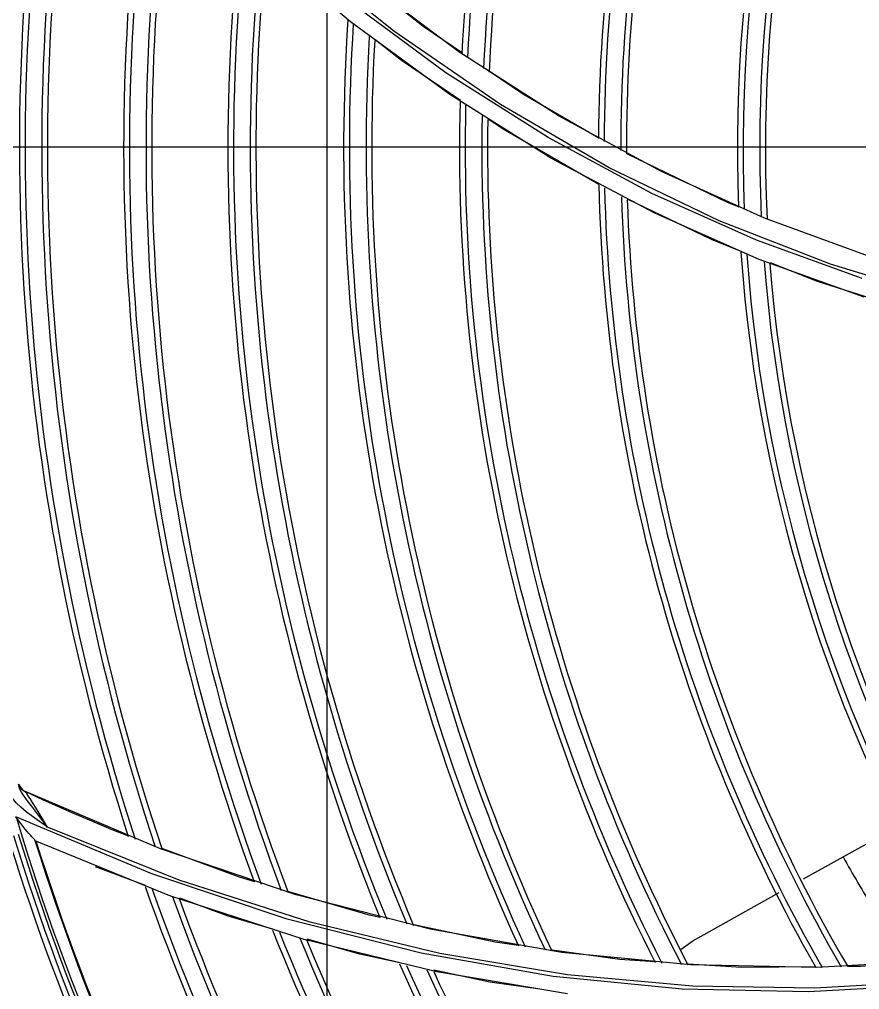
# Model space of a CAD drawing. Header units: metres. Extents: x -367 to 374, y -238 to 224.
# Drawn here: x 351.4604 to 351.5329, y 176.6418 to 176.7256 of the extents above; entities that cross this region are included whole.
import ezdxf
from ezdxf.enums import TextEntityAlignment as Align

# ---------------------------------------------------------------- set-up
doc = ezdxf.new("R2010")
doc.units = ezdxf.units.M
for name, color, linetype in [('ELE-ALIMENTADORES', 160, 'Continuous'), ('LA_BAU_BASES GERAIS_R00$0$ARQ-XREF-ATT', 8, 'Continuous'), ('LA_BAU_BASES GERAIS_R00$0$BASE', 253, 'Continuous'), ('LA_BAU_BASES GERAIS_R00$0$dutos', 31, 'Continuous')]:
    doc.layers.add(name, color=color, linetype=linetype)
doc.styles.add('LA_BAU_BASES GERAIS_R00$0$R60-125-RS', font='romans.shx', dxfattribs={"height": 0.19})
doc.styles.add('LA_BAU_BASES GERAIS_R00$0$R80-100-RS', font='romans.shx', dxfattribs={"height": 0.203})

# ---------------------------------------------------------------- blocks, each defined once
blk = doc.blocks.new('LA_BAU_BASES GERAIS_R00$0$A$C2E3D5B4E')
at = {"layer": 'LA_BAU_BASES GERAIS_R00$0$dutos', "color": 251}
for p, q in [((-15.26306938527796, -0.8957732504447335), (-15.26306938527796, -1.455469513867399)), ((-15.26104162984439, -1.2245887766191), (-15.26939913603474, -1.217510295856016)), ((-15.25728064840314, -1.225399774633559), (-15.26623807785472, -1.21817067161254)), ((-15.25167658992086, -1.227163297915183), (-15.26016508780776, -1.220812243394619)), ((-15.25279045010893, -1.228985567766983), (-15.26141334595195, -1.222589223983675)), ((-15.25245123729746, -1.230875884428031), (-15.26104162984439, -1.2245887766191)), ((-15.24808377541012, -1.231730968226373), (-15.25728064840314, -1.225399774633559)), ((-15.24300289772191, -1.232722714714043), (-15.25167658992086, -1.227163297915183)), ((-15.24397754884649, -1.234584320359943), (-15.25279045010893, -1.228985567766983)), ((-15.24367805272595, -1.236382245946231), (-15.25245123729746, -1.230875884428031)), ((-15.23870246494516, -1.237181693410719), (-15.24808377541012, -1.231730968226373)), ((-15.24786162106602, -1.233865436504573), (-15.24915879368291, -1.232987928593218)), ((-15.23418984554428, -1.237506002749512), (-15.24300289772191, -1.232722714714043)), ((-15.23957909536239, -1.238635366493952), (-15.24786162106602, -1.233865436504573)), ((-15.23502117012458, -1.239400237691086), (-15.24397754884649, -1.234584320359943)), ((-14.75553015107744, -1.235418544163338), (-15.36613173221303, -1.235418544163338)), ((-15.23476662335861, -1.241122278812952), (-15.24367805272595, -1.236382245946231)), ((-15.22919009557427, -1.241770254041228), (-15.23870246494516, -1.237181693410719)), ((-15.2252793265634, -1.241530282735482), (-15.23418984554428, -1.237506002749512)), ((-15.22596045412183, -1.243451682591228), (-15.23502117012458, -1.239400237691086)), ((-15.22575588082918, -1.245112721395969), (-15.23476662335861, -1.241122278812952)), ((-15.21630948830261, -1.244813634396166), (-15.2252793265634, -1.241530282735482)), ((-15.21959242968842, -1.245518207889916), (-15.22919009557427, -1.241770254041228)), ((-15.21683521269279, -1.246755280984587), (-15.22596045412183, -1.243451682591228)), ((-15.2166812926439, -1.24837066529534), (-15.22575588082918, -1.245112721395969)), ((-15.20995128745881, -1.248446698385749), (-15.21959242968842, -1.245518207889916)), ((-15.2895872349136, -1.290844553565591), (-15.28968323745767, -1.290589371392059)), ((-15.28943472554192, -1.290858394378745), (-15.28919569642039, -1.291015792838778)), ((-15.28936518307182, -1.2908917710335), (-15.28912771862088, -1.291047675698508)), ((-15.28913221128096, -1.291071572480803), (-15.28919575337568, -1.29101578954095)), ((-15.27743394194704, -1.296010357454804), (-15.28919574583824, -1.291015770014099)), ((-15.27818224355406, -1.298163498830661), (-15.28992718785048, -1.293235578732208)), ((-15.27582631653831, -1.298706273471623), (-15.28720231127772, -1.29414012780552)), ((-15.28187477601841, -1.294246568932692), (-15.28020895626969, -1.294866877819629)), ((-15.28828332608236, -1.295271125428997), (-15.28827456036606, -1.295292443126243)), ((-15.2766282659959, -1.300047264491411), (-15.28827456660156, -1.295292453358968)), ((-15.27726138744902, -1.295964477447967), (-15.27065487350364, -1.298424575135584)), ((-15.26573444390851, -1.299969984987627), (-15.27743394194704, -1.296010357454804)), ((-15.27873178060827, -1.299150969246227), (-15.28305330562353, -1.297546628527641)), ((-15.2664956916783, -1.302077958422785), (-15.27818224355406, -1.298163498830661)), ((-15.27065487350364, -1.298424575135584), (-15.26933565268928, -1.298809966628767)), ((-15.26450944091266, -1.302328211685278), (-15.27582631653831, -1.298706273471623)), ((-15.26504508355902, -1.303815359820589), (-15.2766282659959, -1.300047264491411)), ((-15.26639200796672, -1.299669910336604), (-15.25953100368815, -1.301674254611214)), ((-15.25416285511483, -1.302931564636026), (-15.26573444390851, -1.299969984987627)), ((-15.25953100368815, -1.301674254611214), (-15.25848698009031, -1.301898428540596)), ((-15.25493072955805, -1.305013999258051), (-15.2664956916783, -1.302077958422785)), ((-15.25331575377504, -1.30503636493421), (-15.26450944091266, -1.302328211685278)), ((-15.24277826024218, -1.304935614598151), (-15.25416285511483, -1.302931564636026)), ((-15.25358421240344, -1.306630785777713), (-15.26504508355902, -1.303815359820589)), ((-15.2435446335453, -1.307009871660455), (-15.25493072955805, -1.305013999258051)), ((-15.24230068831912, -1.306865244068547), (-15.25331575377504, -1.30503636493421)), ((-15.23163127636599, -1.306025360285901), (-15.24277826024218, -1.304935614598151)), ((-15.22076421463817, -1.306245039358771), (-15.23163127636599, -1.306025360285901)), ((-15.21021625391313, -1.305638738191817), (-15.22076421463817, -1.306245039358771)), ((-15.24229921594088, -1.308530469154618), (-15.25358421240344, -1.306630785777713)), ((-15.23239069170586, -1.308106221476635), (-15.2435446335453, -1.307009871660455))]:
    blk.add_line(p, q, dxfattribs=at)
for points in [[(-15.25859222238478, -1.221941035018688), (-15.25467933148639, -1.225025202281074), (-15.25136852537935, -1.227268755026387)], [(-15.25152615005163, -1.23138646560318), (-15.25664590036968, -1.227923070414988), (-15.25889678148951, -1.226152005089432)], [(-15.24901938310359, -1.228860640638857), (-15.24609885194468, -1.230839725337944), (-15.23959180617521, -1.234593490067425)], [(-15.2372006190667, -1.2359577109425), (-15.22851751887129, -1.24015834086066), (-15.22751359803351, -1.240556579039264)], [(-15.22728830625329, -1.244410297012735), (-15.22985429913297, -1.243393942571572), (-15.23710625961985, -1.239891307568257)], [(-15.21379553399629, -1.249185325508449), (-15.22071542997401, -1.247013722780764), (-15.22477687419223, -1.245405040662888)], [(-15.1430469247407, -1.280016270190288), (-15.14640970249002, -1.282831745001829), (-15.15038444749644, -1.285726088374474), (-15.15498385955198, -1.288772471324307), (-15.16030194049608, -1.291930611175019), (-15.1664713276532, -1.295155476427396), (-15.17366739407953, -1.298380430316399), (-15.18202382592153, -1.301469305766375), (-15.19120620105059, -1.304123094231443), (-15.2008082716734, -1.306135190201246), (-15.21072921314044, -1.307449584972062), (-15.22097408981426, -1.308034587723057), (-15.23150853271363, -1.307852087683102), (-15.24230068831912, -1.306865244068547)], [(-15.14283841831093, -1.280232364990923), (-15.14699444666758, -1.283646503455827), (-15.15190047194983, -1.287129017821542), (-15.15764900362819, -1.290754216118955), (-15.16442748544023, -1.294478045703443), (-15.17235300467883, -1.298163249501783), (-15.18131026238098, -1.301553251789016), (-15.19080757876418, -1.304336659833723), (-15.20069292796052, -1.306422177171669), (-15.21093591904628, -1.307771268677868), (-15.22151101562076, -1.308345944371183), (-15.23239069170586, -1.308106221476635)], [(-15.28973267642459, -1.290384281925697), (-15.28961792617883, -1.290642046860455), (-15.28943472554192, -1.290858394378745)], [(-15.28966500927254, -1.290416214805816), (-15.28954919055786, -1.29067549668224), (-15.28936518307182, -1.2908917710335)], [(-15.28859359907938, -1.292295656159411), (-15.28884963652263, -1.291958689245519), (-15.28907674578704, -1.291653435574233), (-15.28927659768578, -1.29137169354243), (-15.28944851655933, -1.29110454859682), (-15.2895872349136, -1.290844553565591)], [(-15.28950781919139, -1.292408934449384), (-15.28990769547363, -1.29202111094736), (-15.29023222246133, -1.291632715072126), (-15.2904707827679, -1.291242191223034)], [(-15.28720252347057, -1.294140865661291), (-15.2875723978882, -1.293503881042568), (-15.28792408290883, -1.292913453098379), (-15.28823362218554, -1.292406249374551), (-15.28849252969849, -1.291993051256838), (-15.28870975940026, -1.291657268204006), (-15.28888848512634, -1.291392717697533), (-15.28902928975231, -1.29119769142352), (-15.28913221128096, -1.291071572480803)], [(-15.28187473275057, -1.294246468906465), (-15.28507706050686, -1.29288345800768), (-15.28754040286867, -1.291782012912961), (-15.28912747616687, -1.291047152071485)], [(-15.28720231127772, -1.29414012780552), (-15.28789059220708, -1.29364835090081), (-15.28850123599204, -1.293208574099197), (-15.28903871379862, -1.292801094969661), (-15.28950781919139, -1.292408934449384)], [(-15.2872025263041, -1.294140866535315), (-15.28761575501994, -1.293582477380085), (-15.28798154997139, -1.293097440088502), (-15.28859359907938, -1.292295656159411)], [(-15.28854751791323, -1.294961284559292), (-15.28866834870405, -1.294825038999704), (-15.28880535798498, -1.294667931878109), (-15.2889573836901, -1.294489815187887), (-15.28912377759525, -1.294289904616278), (-15.2893042912001, -1.294066726749122), (-15.28949863777189, -1.293818446064222), (-15.28970658780145, -1.293542466977385), (-15.28992724943782, -1.293235841075045)], [(-15.2219035119756, -1.298598222959015), (-15.21559023501095, -1.295078426611042), (-15.21355448110126, -1.294119002707419)], [(-15.28828332608236, -1.295271125428997), (-15.28830764219538, -1.295234033281019), (-15.28836300567446, -1.295168205443304), (-15.28854751791323, -1.294961284559292)], [(-15.23248948138098, -1.304664163055975), (-15.23148323285932, -1.303939136522501), (-15.22402648267507, -1.299781827694176)], [(-15.26773409506995, -1.302923717993224), (-15.27160165957412, -1.301797984700613), (-15.2757667943556, -1.300251702936009)], [(-15.25556225288165, -1.302526429278885), (-15.24855505834421, -1.304031022029164), (-15.24651873311223, -1.304314543468251)], [(-15.25677327700396, -1.305846028500753), (-15.2602380315443, -1.305105599712704), (-15.26477188244689, -1.303785930212769)], [(-15.24363428048491, -1.304716151301989), (-15.23777550735576, -1.305531879443777), (-15.23471568135892, -1.305730326198216)], [(-15.23188396693831, -1.305913978648903), (-15.22723345777695, -1.306215590064937), (-15.2208539957287, -1.306157011687617)], [(-15.21810013289951, -1.306131724789964), (-15.21696396818879, -1.306121292140858), (-15.20740776727098, -1.305321949944016)], [(-15.2446954854945, -1.308101011821861), (-15.24901720129355, -1.307503525933214), (-15.2538289229642, -1.306475246089292)]]:
    blk.add_lwpolyline(points, dxfattribs=at)
for centre, radius, start, end in [((-15.09664577555668, -1.235418544163338), 0.1549830081535687, 148.5377257483071, 177.0128453126949), ((-15.09664577555668, -1.235418544163338), 0.1544908865632869, 148.6525487762254, 177.1247207319814), ((-15.09664577555668, -1.235418544163338), 0.1530508122823456, 148.9878390069082, 177.4512395156551), ((-15.09664577555668, -1.235418544163338), 0.1525588039611176, 149.1021283622476, 177.562481678095), ((-15.09664577555668, -1.235418544163338), 0.1429829071008861, 151.2981185165972, 179.6935800427134), ((-15.09664577555668, -1.235418544163338), 0.1424907855106043, 151.4094172251019, 179.8012355310549), ((-15.09664577555668, -1.235418544163338), 0.141050711227363, 151.7342664548773, 180.1152358618998), ((-15.09664577555668, -1.235418544163338), 0.140558702908435, 151.8449449230814, 180.2221422560642), ((-15.09664577555668, -1.235418544163338), 0.1309828060482036, 153.9658385653301, 182.2623321167764), ((-15.09664577555668, -1.235418544163338), 0.1304906844579218, 154.073008291707, 182.3649511638164), ((-15.09664577555668, -1.235418544163338), 0.1290506101746804, 154.3856091322801, 182.6639810372689), ((-15.09664577555668, -1.235418544163338), 0.1285586018557525, 154.4920458358176, 182.7656934381825), ((-15.09664577555668, -1.235418544163338), 0.1929833281575634, 169.3142924777834, 197.9575897679573), ((-15.09664577555668, -1.235418544163338), 0.1924912065672816, 169.4376549545962, 198.0793632939282), ((-15.09664577555668, -1.235418544163338), 0.1910511322840403, 169.7981878333138, 198.4351737158817), ((-15.09664577555668, -1.235418544163338), 0.1905591239651123, 169.921188342075, 198.5565356524597), ((-15.09664577555668, -1.235418544163338), 0.1839832523680515, 171.5560534904525, 200.1682690255536), ((-15.09664577555668, -1.235418544163338), 0.1834911307777697, 171.6776703163449, 200.2880570858332), ((-15.09664577555668, -1.235418544163338), 0.1820510564945284, 172.0330489445563, 200.6379994887915), ((-15.09664577555668, -1.235418544163338), 0.1815590481756004, 172.1542726407986, 200.7573371297255), ((-15.09664577555668, -1.235418544163338), 0.1749831765762396, 173.7646032899718, 202.3409948066952), ((-15.09664577555668, -1.235418544163338), 0.1744910549859578, 173.8843227626575, 202.4586034816217), ((-15.09664577555668, -1.235418544163338), 0.1730509807050165, 174.2340949091825, 202.8020999876554), ((-15.09664577555668, -1.235418544163338), 0.1725589723837885, 174.353384762023, 202.9192116835074), ((-15.09664577555668, -1.235418544163338), 0.1649830923649041, 176.1759417409563, 204.7059103911913), ((-15.09664577555668, -1.235418544163338), 0.1644909707746223, 176.2933438362625, 204.8208248223364), ((-15.09664577555668, -1.235418544163338), 0.163050896493681, 176.6362664296471, 205.1563467266865), ((-15.09664577555668, -1.235418544163338), 0.162558888172453, 176.7531926660536, 205.2707030386681), ((-15.09664577555668, -1.235418544163338), 0.1549830081535687, 178.5377257552395, 207.012845344326), ((-15.09664577555668, -1.235418544163338), 0.1544908865632869, 178.6525487590856, 207.1247207367931), ((-15.09664577555668, -1.235418544163338), 0.1530508122823456, 178.9878390319273, 207.451239553935), ((-15.09664577555668, -1.235418544163338), 0.1525588039611176, 179.1021283399474, 207.5624816577351), ((-15.09664577555668, -1.235418544163338), 0.1429829071008861, 181.2981184905167, 209.6935800104103), ((-15.09664577555668, -1.235418544163338), 0.1424907855106043, 181.4094172183101, 209.8012355048889), ((-15.09664577555668, -1.235418544163338), 0.141050711227363, 181.7342664727985, 210.1152358882015), ((-15.09664577555668, -1.235418544163338), 0.140558702908435, 181.844944921748, 210.2221422685573), ((-15.09664577555668, -1.235418544163338), 0.1309828060482036, 183.9658385632285, 212.2623320865281), ((-15.09664577555668, -1.235418544163338), 0.1304906844579218, 184.0730082512465, 212.3649511959789), ((-15.09664577555668, -1.235418544163338), 0.1290506101746804, 184.385609100935, 212.6639810647094), ((-15.09664577555668, -1.235418544163338), 0.1285586018557525, 184.492045857307, 212.7656934732249), ((-15.09664577555668, -1.235418544163338), 0.2109578544962958, 195.7259971283646, 220.4309700095609), ((-15.09664577555668, -1.235418544163338), 0.2017391286604203, 196.6537101639425, 223.6754764526899), ((-15.09664577555668, -1.235418544163338), 0.2024211747847666, 197.0760363580075, 222.8442639389967), ((-15.09664577555668, -1.235418544163338), 0.2019941246041546, 197.0758856837967, 222.8426219206639), ((-15.09664577555668, -1.235418544163338), 0.202902052479663, 197.2517003591473, 222.0978678158298), ((-15.09664577555668, -1.235418544163338), 0.2007667359294499, 197.3447214789738, 223.6767635471277), ((-15.09664577555668, -1.235418544163338), 0.2007016901189957, 197.3592197751807, 223.6318289692549), ((-15.11106493943726, -1.236174220520013), 0.1233146215048179, 209.3956197182419, 211.7871960139788), ((-15.09664577555668, -1.235418544163338), 0.1929833281575634, 199.3142924953451, 225.6482584711731), ((-15.09664577555668, -1.235418544163338), 0.1924912065672816, 199.4376549712662, 225.7673994160883), ((-15.09664577555668, -1.235418544163338), 0.1910511322840403, 199.7981878285074, 226.1153872044717), ((-15.09664577555668, -1.235418544163338), 0.1905591239651123, 199.9211883480125, 226.2340361059279), ((-15.09664577555668, -1.235418544163338), 0.1839832523680515, 201.5560535172431, 227.8074090428633), ((-15.09664577555668, -1.235418544163338), 0.1834911307777697, 201.677670332494, 227.9241647553867), ((-15.09664577555668, -1.235418544163338), 0.1820510564945284, 202.0330489272138, 228.2647749732182), ((-15.09664577555668, -1.235418544163338), 0.1815590481756004, 202.1542726272514, 228.3813023101781), ((-15.09664577555668, -1.235418544163338), 0.1749831765762396, 203.7646033021589, 229.9206516676018), ((-15.09664577555668, -1.235418544163338), 0.1744910549859578, 203.8843227744852, 230.0347514014642), ((-15.09664577555668, -1.235418544163338), 0.1730509807050165, 204.2340949358066, 230.3678139743327), ((-15.09664577555668, -1.235418544163338), 0.1725589723837885, 204.3533847643165, 230.4813037967644)]:
    blk.add_arc(centre, radius, start, end, dxfattribs=at)
blk = doc.blocks.new('LA_BAU_BASES GERAIS_R00')
at = {"layer": 'LA_BAU_BASES GERAIS_R00$0$ARQ-XREF-ATT'}
blk.add_blockref('LA_BAU_BASES GERAIS_R00$0$A$C2E3D5B4E', (366.75, 177.95), dxfattribs=at)
at = {"layer": 'LA_BAU_BASES GERAIS_R00$0$BASE', "style": 'LA_BAU_BASES GERAIS_R00$0$R60-125-RS'}
for p in [(242.7815727361595, 218.919159373358), (358.6365727361596, 192.964159373358)]:
    blk.add_attdef('S', text='', height=0.19, rotation=90, dxfattribs=at).set_placement(p, align=Align.MIDDLE_CENTER)
at = {"layer": 'LA_BAU_BASES GERAIS_R00$0$BASE', "style": 'LA_BAU_BASES GERAIS_R00$0$R80-100-RS'}
blk.add_attdef('ACESSO', text='', height=0.203, dxfattribs=at).set_placement((365.922255870473, 191.9868442639211), align=Align.TOP_CENTER)
at = {"layer": 'LA_BAU_BASES GERAIS_R00$0$BASE', "style": 'LA_BAU_BASES GERAIS_R00$0$R60-125-RS'}
blk.add_attdef('S', text='', height=0.19, dxfattribs=at).set_placement((266.114159373358, 180.9134272638404), align=Align.MIDDLE_CENTER)

msp = doc.modelspace()

# ---------------------------------------------------------------- block references
at = {"layer": 'ELE-ALIMENTADORES', "color": 2}
msp.add_blockref('LA_BAU_BASES GERAIS_R00', (0, 0), dxfattribs=at)

doc.saveas('drawing.dxf')
